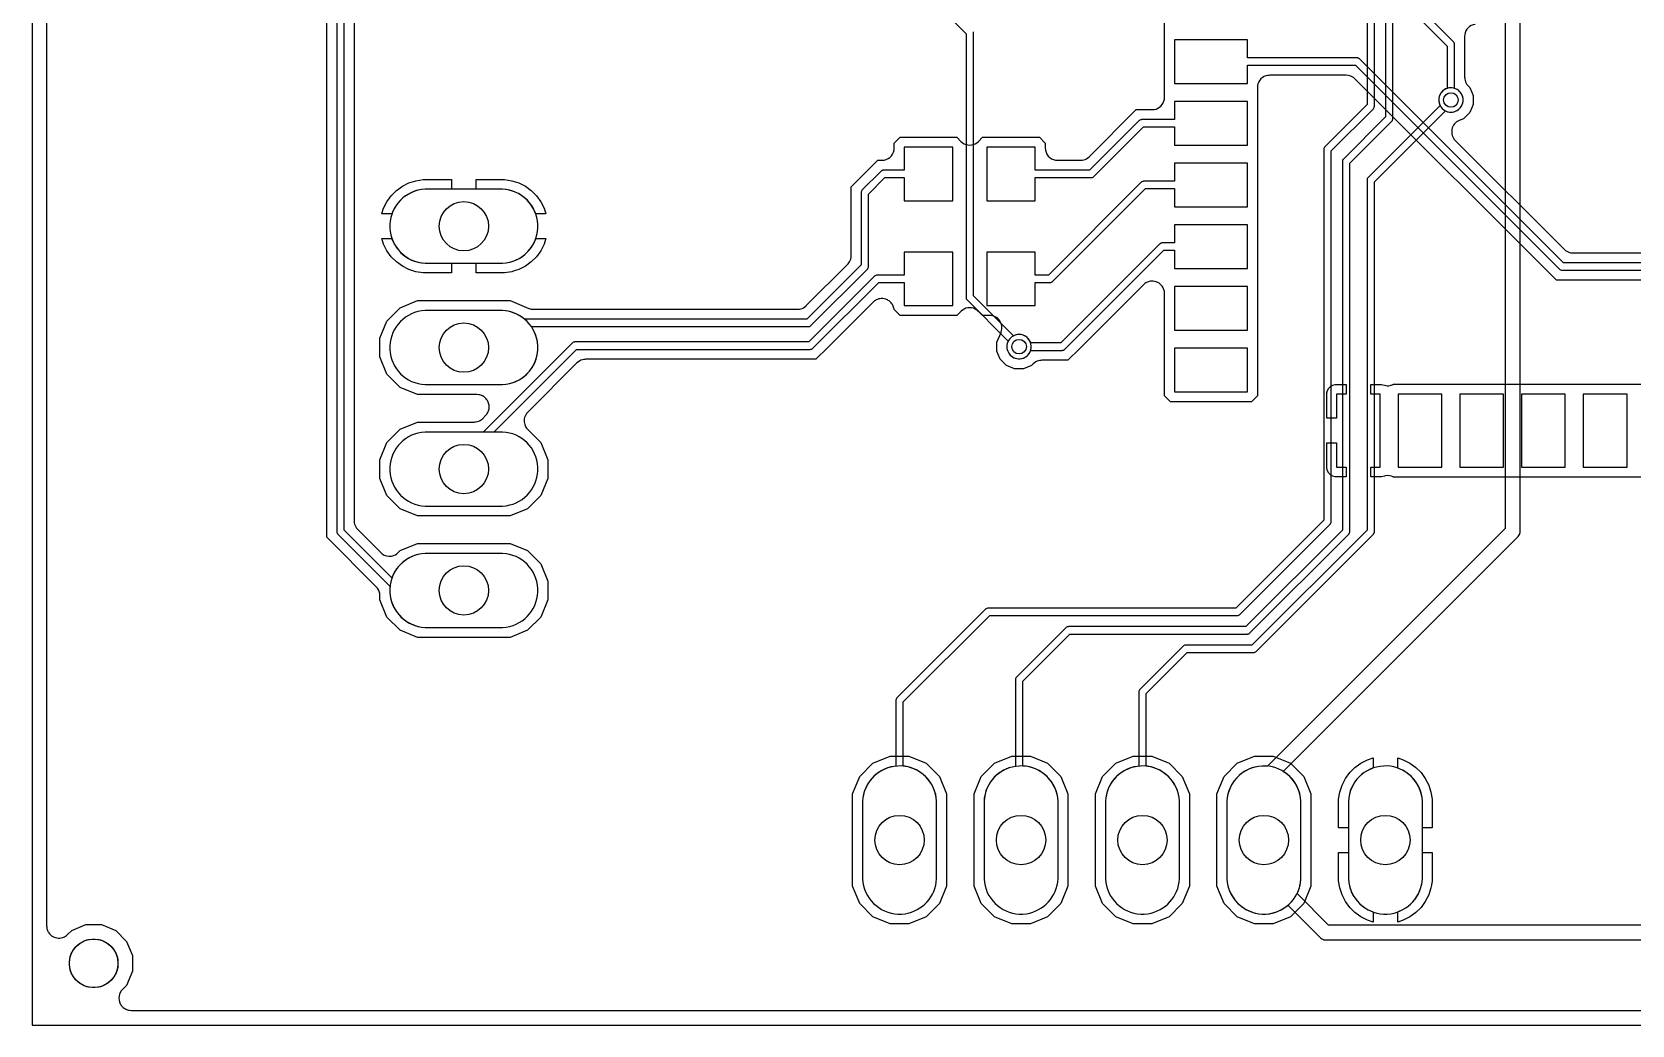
# Model space of a CAD drawing. Header units: millimetres. Extents: x 0 to 85.1, y 3.8 to 100.3.
# Drawn here: x 0 to 32.94, y 3.81 to 24.26 of the extents above; entities that cross this region are included whole.
import ezdxf

# ---------------------------------------------------------------- set-up
doc = ezdxf.new("R2010")
doc.units = ezdxf.units.MM

msp = doc.modelspace()

# ---------------------------------------------------------------- linework, layer by layer
at = {"layer": '16_copper'}
for points in [[(35.071, 38.208), (30.372, 33.509), (30.369, 33.504), (30.364, 33.5, 0.153125), (30.328, 33.417), (30.328, 33.401), (30.328, 14.033), (25.435, 9.14), (25.397, 9.144, 0.414214), (24.598, 8.419), (24.598, 6.821), (24.605, 6.746, 0.566493), (25.814, 6.245), (25.853, 6.277), (26.522, 5.607), (26.527, 5.604), (26.531, 5.599, 0.153125), (26.614, 5.563), (26.63, 5.563), (35.847, 5.563)], [(35.784, 5.867), (26.693, 5.867), (26.042, 6.518), (26.05, 6.532, 0.098492), (26.122, 6.821), (26.122, 8.419), (26.115, 8.494, 0.222157), (25.758, 9.033), (30.588, 13.862), (30.591, 13.867), (30.596, 13.871, 0.153125), (30.632, 13.954), (30.632, 13.97), (30.632, 33.338), (35.242, 37.948)], [(8.836, 34.617), (19.228, 24.225), (19.228, 18.796), (19.229, 18.788), (19.23, 18.779, 0.087654), (19.24, 18.755), (19.245, 18.749), (19.25, 18.742), (20.098, 17.894), (20.088, 17.876, 0.560025), (20.34, 17.53), (20.379, 17.536, 1), (20.261, 18.024), (20.224, 18.012), (20.206, 18.002), (19.38, 18.828), (19.38, 24.257), (19.379, 24.265)], [(27.864, 26.432), (27.864, 22.511), (26.997, 21.644), (26.992, 21.637), (26.987, 21.631, 0.087651), (26.977, 21.606), (26.976, 21.599), (26.975, 21.59), (26.975, 14.002), (24.987, 12.014), (21.336, 12.014), (21.328, 12.013), (21.319, 12.012, 0.087654), (21.295, 12.002), (21.289, 11.997), (21.282, 11.992), (20.266, 10.976), (20.261, 10.969), (20.256, 10.963, 0.087651), (20.246, 10.938), (20.245, 10.931), (20.244, 10.922), (20.244, 9.136), (20.175, 9.122, 0.330355), (19.598, 8.419), (19.598, 6.821), (19.605, 6.746, 0.385742), (20.397, 6.096), (20.472, 6.103, 0.357806), (21.122, 6.821), (21.122, 8.419), (21.115, 8.494, 0.357806), (20.397, 9.144), (20.396, 9.144), (20.396, 10.89), (21.368, 11.862), (25.019, 11.862), (25.027, 11.863), (25.036, 11.864, 0.087654), (25.06, 11.874), (25.066, 11.879), (25.073, 11.884), (27.105, 13.916), (27.11, 13.923), (27.115, 13.929, 0.087651), (27.125, 13.954), (27.126, 13.961), (27.127, 13.97), (27.127, 21.558), (27.994, 22.425), (27.999, 22.432), (28.004, 22.438, 0.087651), (28.014, 22.463), (28.015, 22.47), (28.016, 22.479), (28.016, 26.432)], [(27.483, 26.257), (27.483, 22.765), (26.616, 21.898), (26.611, 21.891), (26.606, 21.885, 0.087651), (26.596, 21.86), (26.595, 21.853), (26.594, 21.844), (26.594, 14.209), (24.78, 12.395), (19.685, 12.395), (19.677, 12.394), (19.668, 12.393, 0.087654), (19.644, 12.383), (19.638, 12.378), (19.631, 12.373), (17.806, 10.548), (17.801, 10.541), (17.796, 10.535, 0.087651), (17.786, 10.51), (17.785, 10.503), (17.784, 10.494), (17.784, 9.14), (17.748, 9.137, 0.357806), (17.098, 8.419), (17.098, 6.821), (17.105, 6.746, 0.385742), (17.897, 6.096), (17.972, 6.103, 0.357806), (18.622, 6.821), (18.622, 8.419), (18.615, 8.494, 0.330355), (17.972, 9.137), (17.936, 9.14), (17.936, 10.462), (19.717, 12.243), (24.812, 12.243), (24.82, 12.244), (24.829, 12.245, 0.087654), (24.853, 12.255), (24.859, 12.26), (24.866, 12.265), (26.724, 14.123), (26.729, 14.13), (26.734, 14.136, 0.087651), (26.744, 14.161), (26.745, 14.168), (26.746, 14.177), (26.746, 21.812), (27.613, 22.679), (27.618, 22.686), (27.623, 22.692, 0.087651), (27.633, 22.717), (27.634, 22.724), (27.635, 22.733), (27.635, 26.289)]]:
    msp.add_lwpolyline(points, format="xyb", dxfattribs=at)
for points in [[(22.972, 6.103, 0.357806), (23.622, 6.821), (23.622, 8.419), (23.615, 8.494, 0.330355), (22.972, 9.137), (22.936, 9.14), (22.936, 10.636), (23.781, 11.481), (25.146, 11.481), (25.154, 11.482), (25.163, 11.483, 0.087654), (25.187, 11.493), (25.193, 11.498), (25.2, 11.503), (27.613, 13.916), (27.618, 13.923), (27.623, 13.929, 0.087651), (27.633, 13.954), (27.634, 13.961), (27.635, 13.97), (27.635, 21.177), (29.096, 22.638), (29.114, 22.628, 1), (29.306, 23.092), (29.269, 23.104, 0.612798), (28.978, 22.764), (28.988, 22.746), (27.505, 21.263), (27.5, 21.256), (27.495, 21.25, 0.087651), (27.485, 21.225), (27.484, 21.218), (27.483, 21.209), (27.483, 14.002), (25.114, 11.633), (23.749, 11.633), (23.741, 11.632), (23.732, 11.631, 0.087654), (23.708, 11.621), (23.702, 11.616), (23.695, 11.611), (22.806, 10.722), (22.801, 10.715), (22.796, 10.709, 0.087651), (22.786, 10.684), (22.785, 10.677), (22.784, 10.668), (22.784, 9.14), (22.748, 9.137, 0.357806), (22.098, 8.419), (22.098, 6.821), (22.105, 6.746, 0.385742), (22.897, 6.096)], [(9.764, 19.505, 0.906347), (9.689, 21.022), (8.091, 21.022), (8.016, 21.015, 0.906347), (8.091, 19.498), (9.689, 19.498)], [(9.764, 17.005, 0.906347), (9.689, 18.522), (8.091, 18.522), (8.016, 18.515, 0.906347), (8.091, 16.998), (9.689, 16.998)], [(9.764, 14.505, 0.906347), (9.689, 16.022), (8.091, 16.022), (8.016, 16.015, 0.906347), (8.091, 14.498), (9.689, 14.498)], [(9.764, 12.005, 0.906347), (9.689, 13.522), (8.091, 13.522), (8.016, 13.515, 0.906347), (8.091, 11.998), (9.689, 11.998)], [(27.972, 6.103, 0.357806), (28.622, 6.821), (28.622, 8.419), (28.615, 8.494, 0.906347), (27.098, 8.419), (27.098, 6.821), (27.105, 6.746, 0.385742), (27.897, 6.096)]]:
    msp.add_lwpolyline(points, format="xyb", close=True, dxfattribs=at)
at = {"layer": '1_copper'}
for points in [[(0.3, 90.921), (0.3, 5.855), (0.302, 5.833), (0.303, 5.815), (0.303, 5.815), (0.303, 5.815), (0.308, 5.793), (0.312, 5.776), (0.312, 5.776), (0.312, 5.776), (0.32, 5.757), (0.328, 5.74), (0.328, 5.739), (0.328, 5.739), (0.337, 5.724), (0.348, 5.706), (0.348, 5.706), (0.348, 5.705), (0.36, 5.691), (0.374, 5.675, 0.039248), (0.404, 5.649), (0.404, 5.649), (0.404, 5.649, 0.23957), (0.632, 5.613), (0.632, 5.613), (0.632, 5.613, 0.078615), (0.703, 5.649), (0.733, 5.674, 0.000661), (0.734, 5.675), (0.817, 5.758), (1.111, 5.88), (1.429, 5.88), (1.723, 5.758), (1.948, 5.533), (2.07, 5.239), (2.07, 4.921), (1.948, 4.627), (1.865, 4.544), (1.852, 4.528), (1.839, 4.514, 0.039246), (1.818, 4.48), (1.818, 4.479), (1.818, 4.479, 0.039032), (1.803, 4.443), (1.803, 4.443), (1.803, 4.443, 0.157984), (1.803, 4.286), (1.803, 4.286), (1.803, 4.286, 0.078397), (1.839, 4.215), (1.839, 4.215), (1.839, 4.215), (1.851, 4.201), (1.864, 4.185, 0.039247), (1.895, 4.159), (1.895, 4.159), (1.895, 4.159, 0.078614), (1.966, 4.123), (1.986, 4.118), (2.004, 4.113), (2.004, 4.113), (2.004, 4.113), (2.044, 4.11, 0.000661), (2.045, 4.11), (83.045, 4.11)], [(6.631, 27.718), (6.631, 14.192), (6.633, 14.172), (6.634, 14.153, 0.118894), (6.68, 14.043), (6.705, 14.012, 0.000217), (6.706, 14.012), (7.179, 13.538), (7.194, 13.526), (7.209, 13.513), (7.21, 13.512), (7.21, 13.512, 0.198235), (7.398, 13.467), (7.398, 13.467), (7.399, 13.467, 0.118226), (7.508, 13.512), (7.538, 13.538), (7.539, 13.538), (7.539, 13.538), (7.58, 13.58), (7.936, 13.727), (9.844, 13.727), (10.2, 13.58), (10.472, 13.308), (10.619, 12.952), (10.619, 12.568), (10.472, 12.212), (10.2, 11.94), (9.844, 11.793), (7.936, 11.793), (7.58, 11.94), (7.308, 12.212), (7.161, 12.568), (7.161, 12.656, 0.158205), (7.113, 12.805), (7.087, 12.836), (7.087, 12.836), (7.087, 12.836), (6.069, 13.854), (6.069, 28.056)], [(6.274, 27.94), (6.274, 13.97), (6.275, 13.962), (6.276, 13.953, 0.087654), (6.286, 13.929), (6.291, 13.923), (6.296, 13.916), (7.37, 12.842), (7.366, 12.797, 0.414214), (8.091, 11.998), (9.689, 11.998), (9.764, 12.005, 0.906347), (9.689, 13.522), (8.091, 13.522), (8.016, 13.515, 0.27645), (7.41, 13.018), (6.426, 14.002), (6.426, 27.908)], [(25.721, 27.384), (29.134, 23.971), (29.134, 23.098), (29.114, 23.092, 0.854082), (29.23, 22.61), (29.269, 22.616, 0.726546), (29.306, 23.092), (29.286, 23.098), (29.286, 24.003), (29.285, 24.011), (29.284, 24.02, 0.087654), (29.274, 24.044), (29.269, 24.05), (29.264, 24.057), (25.807, 27.514)], [(36.862, 19.15), (31.38, 19.15), (27.235, 23.294), (27.22, 23.307), (27.205, 23.32, 0.118893), (27.095, 23.366), (27.056, 23.369, 0.000218), (27.055, 23.369), (25.479, 23.369), (25.459, 23.367), (25.44, 23.366, 0.325016), (25.228, 23.155), (25.225, 23.115, 0.00044), (25.225, 23.115), (25.225, 16.765), (25.105, 16.645), (23.435, 16.645), (23.315, 16.765), (23.315, 18.875), (23.314, 18.892), (23.312, 18.915, 0.039465), (23.303, 18.954), (23.296, 18.969), (23.287, 18.99), (23.287, 18.99), (23.287, 18.99), (23.278, 19.006), (23.267, 19.024, 0.00022), (23.267, 19.024), (23.254, 19.038), (23.241, 19.054, 0.078834), (23.177, 19.101), (23.157, 19.11), (23.14, 19.117), (23.14, 19.117), (23.14, 19.117, 0.118223), (23.022, 19.126), (23.001, 19.121), (22.983, 19.117), (22.983, 19.117), (22.983, 19.117), (22.964, 19.109), (22.946, 19.102, 0.039465), (22.912, 19.081), (22.882, 19.055, 0.000659), (22.881, 19.055), (21.565, 17.738), (21.325, 17.499), (20.787, 17.499), (20.768, 17.497), (20.748, 17.496, 0.118891), (20.638, 17.45), (20.608, 17.425), (20.608, 17.424), (20.608, 17.424), (20.578, 17.394), (20.411, 17.325), (20.229, 17.325), (20.062, 17.394), (19.934, 17.522), (19.865, 17.689), (19.865, 17.871), (19.948, 18.071), (19.951, 18.08, 0.522178), (19.713, 18.422), (19.569, 18.422), (19.484, 18.507), (19.468, 18.521), (19.454, 18.533), (19.454, 18.533), (19.453, 18.533, 0.324531), (19.155, 18.534), (19.125, 18.508, 0.000439), (19.124, 18.507), (19.039, 18.422), (17.869, 18.422), (17.747, 18.544), (17.746, 18.556, 0.039465), (17.737, 18.595), (17.73, 18.612), (17.721, 18.631), (17.721, 18.631), (17.721, 18.631), (17.713, 18.646), (17.701, 18.665, 0.00022), (17.701, 18.665), (17.689, 18.679), (17.675, 18.695, 0.078834), (17.611, 18.742), (17.591, 18.751), (17.574, 18.758), (17.574, 18.758), (17.574, 18.758, 0.118223), (17.456, 18.767), (17.435, 18.762), (17.417, 18.758), (17.417, 18.758), (17.417, 18.758), (17.398, 18.75), (17.38, 18.743, 0.039465), (17.346, 18.722), (17.316, 18.696, 0.000659), (17.315, 18.696), (16.378, 17.758), (16.138, 17.519), (11.398, 17.519), (11.378, 17.517), (11.359, 17.516, 0.118894), (11.249, 17.47), (11.218, 17.445), (11.218, 17.444), (11.218, 17.444), (10.206, 16.433), (10.193, 16.418), (10.181, 16.403, 0.240263), (10.144, 16.175), (10.152, 16.155), (10.159, 16.138, 0.039683), (10.18, 16.104), (10.206, 16.074, 0.000439), (10.206, 16.073), (10.472, 15.808), (10.619, 15.452), (10.619, 15.068), (10.472, 14.712), (10.2, 14.44), (9.844, 14.293), (7.936, 14.293), (7.58, 14.44), (7.308, 14.712), (7.161, 15.068), (7.161, 15.452), (7.308, 15.808), (7.58, 16.08), (7.936, 16.227), (9.1, 16.227), (9.12, 16.229), (9.139, 16.23, 0.118226), (9.249, 16.275), (9.249, 16.275), (9.249, 16.275), (9.28, 16.301, 0.000193), (9.28, 16.301), (9.338, 16.359), (9.35, 16.373), (9.363, 16.389), (9.364, 16.39), (9.364, 16.39), (9.373, 16.405), (9.384, 16.423, 0.039457), (9.4, 16.46), (9.404, 16.478), (9.409, 16.499, 0.000215), (9.409, 16.499), (9.41, 16.517), (9.412, 16.539, 0.039247), (9.409, 16.578), (9.409, 16.578), (9.409, 16.578), (9.405, 16.595), (9.4, 16.617), (9.4, 16.617), (9.4, 16.617), (9.393, 16.634), (9.385, 16.654), (9.385, 16.654), (9.385, 16.654, 0.039034), (9.364, 16.688), (9.364, 16.688), (9.364, 16.688, 0.039245), (9.338, 16.718), (9.325, 16.73), (9.308, 16.744), (9.308, 16.744), (9.308, 16.744), (9.292, 16.754), (9.274, 16.765, 0.078827), (9.198, 16.79), (9.159, 16.793, 0.000664), (9.158, 16.793), (7.936, 16.793), (7.58, 16.94), (7.308, 17.212), (7.161, 17.568), (7.161, 17.952), (7.308, 18.308), (7.58, 18.58), (7.936, 18.727), (9.844, 18.727), (10.227, 18.569), (10.236, 18.566, 0.088988), (10.324, 18.549), (15.76, 18.549), (15.78, 18.551), (15.799, 18.552, 0.118891), (15.909, 18.598), (15.94, 18.623), (15.94, 18.624), (15.94, 18.624), (16.789, 19.473), (16.802, 19.488), (16.815, 19.503, 0.118893), (16.861, 19.613), (16.864, 19.652, 0.000218), (16.864, 19.653), (16.864, 21.071), (17.41, 21.617), (17.495, 21.617, 0.36847), (17.746, 21.831), (17.749, 21.871, 0.00044), (17.749, 21.871), (17.749, 21.971), (17.869, 22.091), (19.039, 22.091), (19.124, 22.006), (19.139, 21.993), (19.154, 21.98, 0.325014), (19.453, 21.979), (19.483, 22.005, 0.000442), (19.484, 22.006), (19.569, 22.091), (20.739, 22.091), (20.859, 21.971), (20.859, 21.871, 0.36847), (21.073, 21.62), (21.113, 21.617, 0.00044), (21.113, 21.617), (21.583, 21.617), (21.603, 21.619), (21.622, 21.62, 0.118891), (21.732, 21.666), (21.763, 21.691), (21.763, 21.692), (21.763, 21.692), (22.733, 22.661), (23.061, 22.661), (23.081, 22.663), (23.1, 22.664, 0.325016), (23.312, 22.875), (23.315, 22.915, 0.00044), (23.315, 22.915), (23.315, 25.655)], [(29.706, 24.417, 0.325016), (29.494, 24.206), (29.491, 24.166, 0.00044), (29.491, 24.166), (29.491, 23.327), (29.493, 23.308), (29.494, 23.288, 0.118891), (29.54, 23.178), (29.565, 23.148), (29.566, 23.148), (29.566, 23.148), (29.596, 23.118), (29.665, 22.951), (29.665, 22.769), (29.596, 22.602), (29.468, 22.474), (29.382, 22.439, 0.534513), (29.3, 22.025), (31.538, 19.787), (31.553, 19.774), (31.568, 19.761, 0.118893), (31.678, 19.715), (31.717, 19.712, 0.000218), (31.718, 19.712), (36.93, 19.712)], [(37.084, 19.507), (31.528, 19.507), (27.331, 23.704), (27.324, 23.709), (27.318, 23.714, 0.087651), (27.293, 23.724), (27.286, 23.725), (27.277, 23.726), (25.02, 23.726), (25.02, 24.1), (23.52, 24.1), (23.52, 23.2), (25.02, 23.2), (25.02, 23.574), (27.245, 23.574), (31.442, 19.377), (31.449, 19.372), (31.455, 19.367, 0.087651), (31.48, 19.357), (31.487, 19.356), (31.496, 19.355), (37.052, 19.355)], [(39.27, 15.095), (28.024, 15.095), (28.021, 15.097, 0.158205), (27.866, 15.121), (27.853, 15.118), (27.84, 15.116), (27.781, 15.1), (27.559, 15.1), (27.559, 15.3), (27.755, 15.3), (27.755, 16.8), (27.559, 16.8), (27.559, 17), (27.781, 17), (27.84, 16.984, 0.111327), (27.951, 16.98), (27.958, 16.981), (27.971, 16.985), (27.983, 16.988, 0.036196), (28.02, 17.003), (28.023, 17.005), (38.499, 17.005)]]:
    msp.add_lwpolyline(points, format="xyb", dxfattribs=at)
for points in [[(20.654, 21.26), (21.805, 21.26), (21.813, 21.261), (21.822, 21.262, 0.087654), (21.846, 21.272), (21.852, 21.277), (21.859, 21.282), (22.881, 22.304), (23.52, 22.304), (23.52, 21.93), (25.02, 21.93), (25.02, 22.83), (23.52, 22.83), (23.52, 22.456), (22.849, 22.456), (22.841, 22.455), (22.832, 22.454, 0.087654), (22.808, 22.444), (22.802, 22.439), (22.795, 22.434), (21.773, 21.412), (20.654, 21.412), (20.654, 21.886), (19.654, 21.886), (19.654, 20.786), (20.654, 20.786)], [(9.764, 17.005, 0.534511), (10.306, 18.152), (10.28, 18.192), (15.982, 18.192), (15.99, 18.193), (15.999, 18.194, 0.087654), (16.023, 18.204), (16.029, 18.209), (16.036, 18.214), (17.199, 19.377), (17.204, 19.384), (17.209, 19.39, 0.087651), (17.219, 19.415), (17.22, 19.422), (17.221, 19.431), (17.221, 20.923), (17.558, 21.26), (17.954, 21.26), (17.954, 20.786), (18.954, 20.786), (18.954, 21.886), (17.954, 21.886), (17.954, 21.412), (17.526, 21.412), (17.518, 21.411), (17.509, 21.41, 0.087654), (17.485, 21.4), (17.479, 21.395), (17.472, 21.39), (17.091, 21.009), (17.086, 21.002), (17.081, 20.996, 0.087651), (17.071, 20.971), (17.07, 20.964), (17.069, 20.955), (17.069, 19.463), (15.95, 18.344), (10.141, 18.344), (10.106, 18.373, 0.148336), (9.689, 18.522), (8.091, 18.522), (8.016, 18.515, 0.906347), (8.091, 16.998), (9.689, 16.998)], [(20.654, 19.101), (20.955, 19.101), (20.963, 19.102), (20.972, 19.103, 0.087654), (20.996, 19.113), (21.002, 19.118), (21.009, 19.123), (22.92, 21.034), (23.52, 21.034), (23.52, 20.66), (25.02, 20.66), (25.02, 21.56), (23.52, 21.56), (23.52, 21.186), (22.888, 21.186), (22.88, 21.185), (22.871, 21.184, 0.087654), (22.847, 21.174), (22.841, 21.169), (22.834, 21.164), (20.923, 19.253), (20.654, 19.253), (20.654, 19.727), (19.654, 19.727), (19.654, 18.627), (20.654, 18.627)], [(7.199, 20.514), (7.208, 20.541), (7.208, 20.541), (7.208, 20.541), (7.236, 20.629), (7.305, 20.764), (7.394, 20.887), (7.501, 20.994), (7.624, 21.083), (7.759, 21.152), (7.903, 21.198), (8.052, 21.222), (8.636, 21.222), (8.636, 21.022), (8.091, 21.022), (8.016, 21.015, 0.276738), (7.41, 20.517), (7.409, 20.514)], [(10.371, 20.514), (10.37, 20.517, 0.303347), (9.689, 21.022), (9.144, 21.022), (9.144, 21.222), (9.728, 21.222), (9.877, 21.198), (10.021, 21.152), (10.156, 21.083), (10.279, 20.994), (10.386, 20.887), (10.475, 20.764), (10.544, 20.629), (10.581, 20.514)], [(20.379, 17.536, 0.240081), (20.552, 17.684), (20.558, 17.704), (21.209, 17.704), (21.217, 17.705), (21.226, 17.706, 0.087654), (21.25, 17.716), (21.256, 17.721), (21.263, 17.726), (23.301, 19.764), (23.52, 19.764), (23.52, 19.39), (25.02, 19.39), (25.02, 20.29), (23.52, 20.29), (23.52, 19.916), (23.269, 19.916), (23.261, 19.915), (23.252, 19.914, 0.087654), (23.228, 19.904), (23.222, 19.899), (23.215, 19.894), (21.177, 17.856), (20.558, 17.856), (20.552, 17.876, 1), (20.088, 17.684), (20.106, 17.649, 0.282029), (20.34, 17.53)], [(8.052, 19.298), (7.903, 19.322), (7.759, 19.368), (7.624, 19.437), (7.501, 19.526), (7.394, 19.633), (7.305, 19.756), (7.236, 19.891), (7.199, 20.006), (7.409, 20.006), (7.41, 20.003, 0.303347), (8.091, 19.498), (8.636, 19.498), (8.636, 19.298)], [(9.144, 19.298), (9.144, 19.498), (9.689, 19.498), (9.764, 19.505, 0.276738), (10.37, 20.003), (10.371, 20.006), (10.581, 20.006), (10.558, 19.937), (10.558, 19.937), (10.558, 19.937), (10.544, 19.891), (10.475, 19.756), (10.473, 19.754, 0.000035), (10.473, 19.753), (10.386, 19.633), (10.279, 19.526), (10.156, 19.437), (10.021, 19.368), (9.926, 19.338), (9.926, 19.338), (9.877, 19.322), (9.728, 19.298)], [(9.764, 14.505, 0.906347), (9.689, 16.022), (9.506, 16.022), (11.208, 17.724), (16.022, 17.724), (16.03, 17.725), (16.039, 17.726, 0.087654), (16.063, 17.736), (16.069, 17.741), (16.076, 17.746), (17.431, 19.101), (17.954, 19.101), (17.954, 18.627), (18.954, 18.627), (18.954, 19.727), (17.954, 19.727), (17.954, 19.253), (17.399, 19.253), (17.391, 19.252), (17.382, 19.251, 0.087654), (17.358, 19.241), (17.352, 19.236), (17.345, 19.231), (15.99, 17.876), (11.176, 17.876), (11.168, 17.875), (11.159, 17.874, 0.087654), (11.135, 17.864), (11.129, 17.859), (11.122, 17.854), (9.29, 16.022), (8.091, 16.022), (8.016, 16.015, 0.906347), (8.091, 14.498), (9.689, 14.498)], [(26.898, 7.874), (26.898, 8.458), (26.922, 8.607), (26.968, 8.751), (27.037, 8.886), (27.126, 9.009), (27.233, 9.116), (27.356, 9.205), (27.491, 9.274), (27.606, 9.311), (27.606, 9.101), (27.603, 9.1, 0.303347), (27.098, 8.419), (27.098, 7.874)], [(28.622, 7.874), (28.622, 8.419), (28.615, 8.494, 0.276738), (28.117, 9.1), (28.114, 9.101), (28.114, 9.311), (28.229, 9.274), (28.364, 9.205), (28.487, 9.116), (28.594, 9.009), (28.683, 8.886), (28.752, 8.751), (28.798, 8.607), (28.822, 8.458), (28.822, 7.874)], [(17.972, 6.103, 0.357806), (18.622, 6.821), (18.622, 8.419), (18.615, 8.494, 0.906347), (17.098, 8.419), (17.098, 6.821), (17.105, 6.746, 0.385742), (17.897, 6.096)], [(20.472, 6.103, 0.357806), (21.122, 6.821), (21.122, 8.419), (21.115, 8.494, 0.906347), (19.598, 8.419), (19.598, 6.821), (19.605, 6.746, 0.385742), (20.397, 6.096)], [(22.972, 6.103, 0.357806), (23.622, 6.821), (23.622, 8.419), (23.615, 8.494, 0.906347), (22.098, 8.419), (22.098, 6.821), (22.105, 6.746, 0.385742), (22.897, 6.096)], [(25.472, 6.103, 0.357806), (26.122, 6.821), (26.122, 8.419), (26.115, 8.494, 0.906347), (24.598, 8.419), (24.598, 6.821), (24.605, 6.746, 0.385742), (25.397, 6.096)], [(27.491, 5.966), (27.356, 6.035), (27.233, 6.124), (27.126, 6.231), (27.037, 6.354), (26.968, 6.489), (26.922, 6.633), (26.898, 6.782), (26.898, 7.366), (27.098, 7.366), (27.098, 6.821), (27.105, 6.746, 0.276738), (27.603, 6.14), (27.606, 6.139), (27.606, 5.929)], [(28.114, 6.139), (28.117, 6.14, 0.303347), (28.622, 6.821), (28.622, 7.366), (28.822, 7.366), (28.822, 6.782), (28.807, 6.69), (28.807, 6.69), (28.807, 6.69), (28.798, 6.633), (28.752, 6.489), (28.683, 6.354), (28.638, 6.292), (28.638, 6.292), (28.637, 6.291), (28.594, 6.231), (28.487, 6.124), (28.364, 6.035), (28.229, 5.966), (28.114, 5.929)]]:
    msp.add_lwpolyline(points, format="xyb", close=True, dxfattribs=at)
for points in [[(25.02, 19.02), (23.52, 19.02), (23.52, 18.12), (25.02, 18.12)], [(25.02, 17.75), (23.52, 17.75), (23.52, 16.85), (25.02, 16.85)], [(26.655, 16.304), (26.655, 16.826), (26.669, 16.877), (26.695, 16.923), (26.732, 16.96), (26.778, 16.986), (26.829, 17), (27.051, 17), (27.051, 16.8), (26.855, 16.8), (26.855, 16.304)], [(29.025, 16.8), (28.125, 16.8), (28.125, 15.3), (29.025, 15.3)], [(30.295, 16.8), (29.395, 16.8), (29.395, 15.3), (30.295, 15.3)], [(31.565, 16.8), (30.665, 16.8), (30.665, 15.3), (31.565, 15.3)], [(32.835, 16.8), (31.935, 16.8), (31.935, 15.3), (32.835, 15.3)], [(26.829, 15.1), (26.778, 15.114), (26.732, 15.14), (26.695, 15.177), (26.669, 15.223), (26.655, 15.274), (26.655, 15.796), (26.855, 15.796), (26.855, 15.3), (27.051, 15.3), (27.051, 15.1)], [(17.668, 5.891), (17.312, 6.038), (17.04, 6.31), (16.893, 6.666), (16.893, 8.574), (17.04, 8.93), (17.312, 9.202), (17.668, 9.349), (18.052, 9.349), (18.408, 9.202), (18.68, 8.93), (18.827, 8.574), (18.827, 6.666), (18.68, 6.31), (18.408, 6.038), (18.052, 5.891)], [(20.168, 5.891), (19.812, 6.038), (19.54, 6.31), (19.393, 6.666), (19.393, 8.574), (19.54, 8.93), (19.812, 9.202), (20.168, 9.349), (20.552, 9.349), (20.908, 9.202), (21.18, 8.93), (21.327, 8.574), (21.327, 6.666), (21.18, 6.31), (20.908, 6.038), (20.552, 5.891)], [(22.668, 5.891), (22.312, 6.038), (22.04, 6.31), (21.893, 6.666), (21.893, 8.574), (22.04, 8.93), (22.312, 9.202), (22.668, 9.349), (23.052, 9.349), (23.408, 9.202), (23.68, 8.93), (23.827, 8.574), (23.827, 6.666), (23.68, 6.31), (23.408, 6.038), (23.052, 5.891)], [(25.168, 5.891), (24.812, 6.038), (24.54, 6.31), (24.393, 6.666), (24.393, 8.574), (24.54, 8.93), (24.812, 9.202), (25.168, 9.349), (25.552, 9.349), (25.908, 9.202), (26.18, 8.93), (26.327, 8.574), (26.327, 6.666), (26.18, 6.31), (25.908, 6.038), (25.552, 5.891)]]:
    msp.add_lwpolyline(points, close=True, dxfattribs=at)
at = {"layer": 'drills_NPTH'}
msp.add_circle((1.27, 5.08), 0.5, dxfattribs=at)
at = {"layer": 'drills_PTH'}
for centre in [(8.89, 20.26), (8.89, 17.76), (8.89, 15.26), (8.89, 12.76), (17.86, 7.62), (20.36, 7.62), (22.86, 7.62), (25.36, 7.62), (27.86, 7.62)]:
    msp.add_circle(centre, 0.508, dxfattribs=at)
at = {"layer": 'drills_via_1_16'}
for centre in [(29.21, 22.86), (20.32, 17.78)]:
    msp.add_circle(centre, 0.15, dxfattribs=at)
at = {"layer": 'holes'}
msp.add_lwpolyline([(1.77, 5.052), (1.764, 4.996), (1.751, 4.941), (1.733, 4.888), (1.708, 4.838), (1.678, 4.79), (1.643, 4.746), (1.604, 4.707), (1.56, 4.672), (1.512, 4.642), (1.462, 4.617), (1.409, 4.599), (1.354, 4.586), (1.298, 4.58), (1.242, 4.58), (1.186, 4.586), (1.131, 4.599), (1.078, 4.617), (1.028, 4.642), (0.98, 4.672), (0.936, 4.707), (0.897, 4.746), (0.862, 4.79), (0.832, 4.838), (0.807, 4.888), (0.789, 4.941), (0.776, 4.996), (0.77, 5.052), (0.77, 5.108), (0.776, 5.164), (0.789, 5.219), (0.807, 5.272), (0.832, 5.322), (0.862, 5.37), (0.897, 5.414), (0.936, 5.453), (0.98, 5.488), (1.028, 5.518), (1.078, 5.543), (1.131, 5.561), (1.186, 5.574), (1.242, 5.58), (1.298, 5.58), (1.354, 5.574), (1.409, 5.561), (1.462, 5.543), (1.512, 5.518), (1.56, 5.488), (1.604, 5.453), (1.643, 5.414), (1.678, 5.37), (1.708, 5.322), (1.733, 5.272), (1.751, 5.219), (1.764, 5.164), (1.77, 5.108), (1.77, 5.052)], close=True, dxfattribs=at)
at = {"layer": 'outline'}
msp.add_lwpolyline([(0, 3.81), (85.141, 3.81), (85.141, 100.32), (0, 100.32), (0, 3.81)], close=True, dxfattribs=at)

doc.saveas('drawing.dxf')
